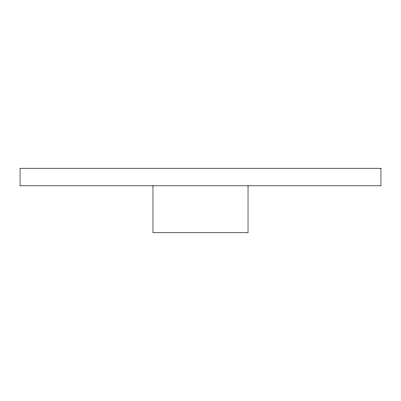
<?xml version="1.0" encoding="UTF-8"?>
<svg xmlns="http://www.w3.org/2000/svg" width="401" height="401" viewBox="0 0 401 401"><rect width="100%" height="100%" fill="white"/><g stroke="black" fill="none" stroke-linecap="round" stroke-linejoin="round"><path stroke-width="0.6" d="M248.034 185.828L248.034 232.775L152.966 232.775L152.966 185.828M380.95 168.225L20.05 168.225L20.05 185.828L380.95 185.828L380.95 168.225"/></g></svg>
